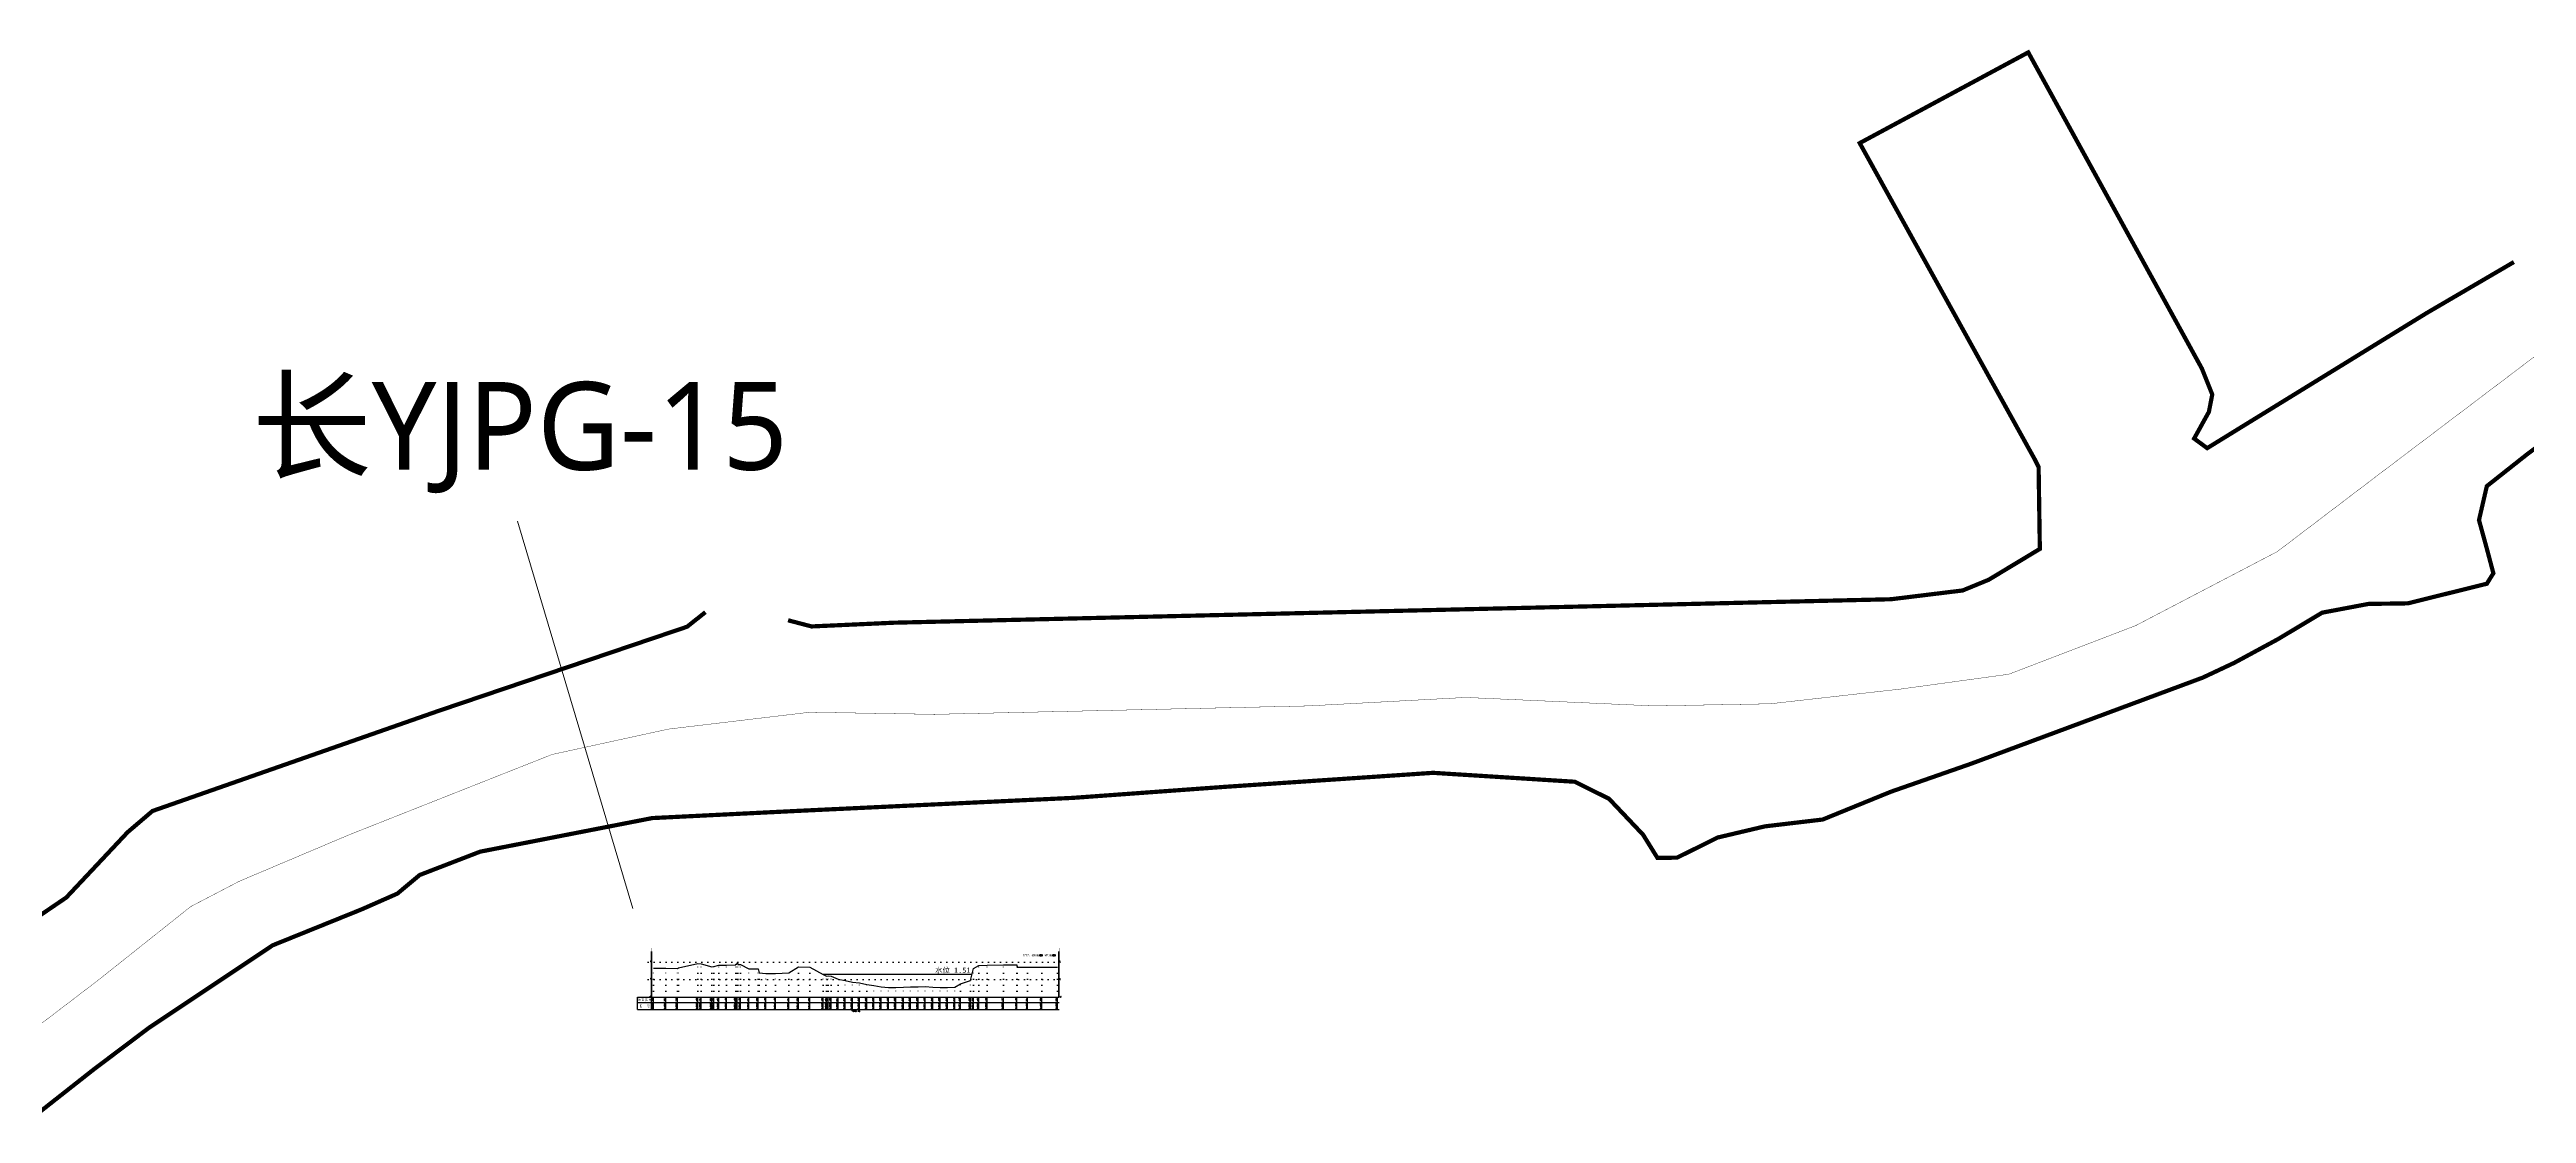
# Model space of a CAD drawing. Header units: millimetres. Extents: x 492417 to 501387, y 3423661 to 3433273.
# Drawn here: x 497132 to 497837, y 3427793 to 3428096 of the extents above; entities that cross this region are included whole.
import ezdxf
from ezdxf.enums import TextEntityAlignment as Align

# ---------------------------------------------------------------- set-up
doc = ezdxf.new("R2010")
doc.units = ezdxf.units.MM
doc.linetypes.add('X4', pattern=[1.6, 0, -1.6])
for name, color, linetype in [('DMX', 1, 'Continuous'), ('zdm1', 2, 'Continuous'), ('ZDMT5', 3, 'Continuous'), ('断面号', 7, 'Continuous'), ('断面线', 6, 'Continuous'), ('水位', 4, 'Continuous')]:
    doc.layers.add(name, color=color, linetype=linetype)
doc.layers.add('市级河道', color=160, linetype='Continuous', lineweight=40)
doc.layers.add('常水位岸线', color=7, linetype='Continuous', lineweight=0, true_color=0x00aeef)
doc.styles.add('HZ', font='rs.shx', dxfattribs={"width": 0.8, "bigfont": 'hztxt.shx'})
doc.styles.add('微软雅黑', font='msyh.ttf')
doc.styles.add('黑体', font='simhei.ttf')

msp = doc.modelspace()

# ---------------------------------------------------------------- linework, layer by layer
at = {"layer": 'DMX', "linetype": 'Continuous', "flags": 128}
msp.add_lwpolyline([(497304.04, 3427834.21), (497307.59, 3427834.22), (497310.9, 3427834.13), (497311.17, 3427834.35), (497316.69, 3427835.51), (497317.61, 3427835.46), (497320.65, 3427834.6), (497321.25, 3427834.68), (497322.65, 3427835.02), (497324.87, 3427835.07), (497327.47, 3427835.13), (497327.52, 3427835.34), (497327.76, 3427835.35), (497327.84, 3427835.73), (497327.98, 3427835.73), (497328.1, 3427835.28), (497328.8, 3427835.28), (497331.24, 3427834.06), (497333.86, 3427834.01), (497334.11, 3427832.92), (497336.08, 3427832.73), (497338.82, 3427832.73), (497342.62, 3427832.89), (497345.3, 3427834.6), (497348.6, 3427834.5), (497352.37, 3427832.45), (497353.34, 3427831.96), (497353.76, 3427831.99), (497354.61, 3427831.95), (497356.61, 3427831.09), (497358.63, 3427830.66), (497360.68, 3427830.21), (497362.71, 3427829.99), (497364.76, 3427829.53), (497366.81, 3427829.23), (497368.85, 3427828.89), (497370.99, 3427828.67), (497373.02, 3427828.7), (497375.18, 3427828.76), (497377.21, 3427828.85), (497379.36, 3427828.94), (497381.43, 3427828.98), (497383.53, 3427828.83), (497385.64, 3427828.73), (497387.75, 3427828.74), (497389.85, 3427828.77), (497391.45, 3427829.73), (497394.25, 3427830.73), (497395.12, 3427834.07), (497396.63, 3427834.98), (497399.03, 3427835.07), (497403.66, 3427835.12), (497407.51, 3427835.17), (497407.62, 3427834.51), (497410.54, 3427834.46), (497414.58, 3427834.54), (497419.01, 3427834.5)], dxfattribs=at)
at = {"layer": 'zdm1', "linetype": 'Continuous'}
for p, q in [((497303.49, 3427825.95), (497303.49, 3427838.95)), ((497303.59, 3427825.95), (497303.59, 3427838.95)), ((497419.46, 3427825.95), (497419.46, 3427838.95)), ((497419.56, 3427825.95), (497419.56, 3427838.95)), ((497299.54, 3427822.45), (497299.54, 3427825.95)), ((497299.54, 3427825.95), (497304.04, 3427825.95)), ((497299.54, 3427824.45), (497419.51, 3427824.45)), ((497303.54, 3427822.45), (497303.54, 3427825.95)), ((497304.04, 3427825.95), (497419.51, 3427825.95)), ((497299.54, 3427822.45), (497419.51, 3427822.45))]:
    msp.add_line(p, q, dxfattribs=at)
at = {"layer": 'zdm1', "linetype": 'X4'}
for p, q in [((497302.54, 3427835.95), (497420.51, 3427835.95)), ((497302.54, 3427830.95), (497420.51, 3427830.95)), ((497302.54, 3427825.95), (497420.51, 3427825.95))]:
    msp.add_line(p, q, dxfattribs=at)
at = {"layer": 'zdm1', "linetype": 'Continuous', "flags": 128}
for points in [[(497303.54, 3427838.95, 0.1, 0.1, 0), (497303.54, 3427839.95, 0.1, 0.1, 0)], [(497303.54, 3427836.95, 0.1, 0.1, 0), (497303.54, 3427837.95, 0.1, 0.1, 0)], [(497419.51, 3427838.95, 0.1, 0.1, 0), (497419.51, 3427839.95, 0.1, 0.1, 0)], [(497419.51, 3427836.95, 0.1, 0.1, 0), (497419.51, 3427837.95, 0.1, 0.1, 0)], [(497303.54, 3427834.95, 0.1, 0.1, 0), (497303.54, 3427835.95, 0.1, 0.1, 0)], [(497303.54, 3427832.95, 0.1, 0.1, 0), (497303.54, 3427833.95, 0.1, 0.1, 0)], [(497303.54, 3427830.95, 0.1, 0.1, 0), (497303.54, 3427831.95, 0.1, 0.1, 0)], [(497419.51, 3427834.95, 0.1, 0.1, 0), (497419.51, 3427835.95, 0.1, 0.1, 0)], [(497419.51, 3427832.95, 0.1, 0.1, 0), (497419.51, 3427833.95, 0.1, 0.1, 0)], [(497419.51, 3427830.95, 0.1, 0.1, 0), (497419.51, 3427831.95, 0.1, 0.1, 0)], [(497303.54, 3427828.95, 0.1, 0.1, 0), (497303.54, 3427829.95, 0.1, 0.1, 0)], [(497303.54, 3427826.95, 0.1, 0.1, 0), (497303.54, 3427827.95, 0.1, 0.1, 0)], [(497419.51, 3427828.95, 0.1, 0.1, 0), (497419.51, 3427829.95, 0.1, 0.1, 0)], [(497419.51, 3427826.95, 0.1, 0.1, 0), (497419.51, 3427827.95, 0.1, 0.1, 0)]]:
    msp.add_lwpolyline(points, format="xyseb", dxfattribs=at)
at = {"layer": 'ZDMT5', "linetype": 'X4'}
for p, q in [((497304.04, 3427825.95), (497304.04, 3427834.21)), ((497307.59, 3427825.95), (497307.59, 3427834.22)), ((497310.9, 3427825.95), (497310.9, 3427834.13)), ((497311.17, 3427825.95), (497311.17, 3427834.35)), ((497316.69, 3427825.95), (497316.69, 3427835.51)), ((497317.61, 3427825.95), (497317.61, 3427835.46)), ((497320.65, 3427825.95), (497320.65, 3427834.6)), ((497321.25, 3427825.95), (497321.25, 3427834.68)), ((497322.65, 3427825.95), (497322.65, 3427835.02)), ((497324.87, 3427825.95), (497324.87, 3427835.07)), ((497327.47, 3427825.95), (497327.47, 3427835.13)), ((497327.52, 3427825.95), (497327.52, 3427835.34)), ((497327.76, 3427825.95), (497327.76, 3427835.35)), ((497327.84, 3427825.95), (497327.84, 3427835.73)), ((497327.98, 3427825.95), (497327.98, 3427835.73)), ((497328.1, 3427825.95), (497328.1, 3427835.28)), ((497328.8, 3427825.95), (497328.8, 3427835.28)), ((497331.24, 3427825.95), (497331.24, 3427834.06)), ((497333.86, 3427825.95), (497333.86, 3427834.01)), ((497334.11, 3427825.95), (497334.11, 3427832.92)), ((497336.08, 3427825.95), (497336.08, 3427832.73)), ((497338.82, 3427825.95), (497338.82, 3427832.73)), ((497342.62, 3427825.95), (497342.62, 3427832.89)), ((497345.3, 3427825.95), (497345.3, 3427834.6)), ((497348.6, 3427825.95), (497348.6, 3427834.5)), ((497352.37, 3427825.95), (497352.37, 3427832.45)), ((497353.34, 3427825.95), (497353.34, 3427831.96)), ((497353.76, 3427825.95), (497353.76, 3427831.99)), ((497354.61, 3427825.95), (497354.61, 3427831.95)), ((497356.61, 3427825.95), (497356.61, 3427831.09)), ((497358.63, 3427825.95), (497358.63, 3427830.66)), ((497360.68, 3427825.95), (497360.68, 3427830.21)), ((497394.25, 3427825.95), (497394.25, 3427830.73)), ((497395.12, 3427825.95), (497395.12, 3427834.07)), ((497396.63, 3427825.95), (497396.63, 3427834.98)), ((497399.03, 3427825.95), (497399.03, 3427835.07)), ((497403.66, 3427825.95), (497403.66, 3427835.12)), ((497407.51, 3427825.95), (497407.51, 3427835.17)), ((497407.62, 3427825.95), (497407.62, 3427834.51)), ((497410.54, 3427825.95), (497410.54, 3427834.46)), ((497414.58, 3427825.95), (497414.58, 3427834.54)), ((497419.01, 3427825.95), (497419.01, 3427834.5)), ((497362.71, 3427825.95), (497362.71, 3427829.99)), ((497364.76, 3427825.95), (497364.76, 3427829.53)), ((497366.81, 3427825.95), (497366.81, 3427829.23)), ((497368.85, 3427825.95), (497368.85, 3427828.89)), ((497370.99, 3427825.95), (497370.99, 3427828.67)), ((497373.02, 3427825.95), (497373.02, 3427828.7)), ((497375.18, 3427825.95), (497375.18, 3427828.76)), ((497377.21, 3427825.95), (497377.21, 3427828.85)), ((497379.36, 3427825.95), (497379.36, 3427828.94)), ((497381.43, 3427825.95), (497381.43, 3427828.98)), ((497383.53, 3427825.95), (497383.53, 3427828.83)), ((497385.64, 3427825.95), (497385.64, 3427828.73)), ((497387.75, 3427825.95), (497387.75, 3427828.74)), ((497389.85, 3427825.95), (497389.85, 3427828.77)), ((497391.45, 3427825.95), (497391.45, 3427829.73))]:
    msp.add_line(p, q, dxfattribs=at)
at = {"layer": 'ZDMT5', "linetype": 'Continuous'}
for p, q in [((497304.04, 3427822.45), (497304.04, 3427825.95)), ((497307.59, 3427822.45), (497307.59, 3427825.95)), ((497310.9, 3427822.45), (497310.9, 3427825.95)), ((497316.69, 3427822.45), (497316.69, 3427825.95)), ((497317.61, 3427822.45), (497317.61, 3427825.95)), ((497320.65, 3427822.45), (497320.65, 3427825.95)), ((497321.25, 3427822.45), (497321.25, 3427825.95)), ((497322.65, 3427822.45), (497322.65, 3427825.95)), ((497324.87, 3427822.45), (497324.87, 3427825.95)), ((497327.47, 3427822.45), (497327.47, 3427825.95)), ((497327.84, 3427822.45), (497327.84, 3427825.95)), ((497328.8, 3427822.45), (497328.8, 3427825.95)), ((497331.24, 3427822.45), (497331.24, 3427825.95)), ((497333.86, 3427822.45), (497333.86, 3427825.95)), ((497336.08, 3427822.45), (497336.08, 3427825.95)), ((497338.82, 3427822.45), (497338.82, 3427825.95)), ((497342.62, 3427822.45), (497342.62, 3427825.95)), ((497345.3, 3427822.45), (497345.3, 3427825.95)), ((497348.6, 3427822.45), (497348.6, 3427825.95)), ((497352.37, 3427822.45), (497352.37, 3427825.95)), ((497353.34, 3427822.45), (497353.34, 3427825.95)), ((497353.76, 3427822.45), (497353.76, 3427825.95)), ((497354.61, 3427822.45), (497354.61, 3427825.95)), ((497356.61, 3427822.45), (497356.61, 3427825.95)), ((497358.63, 3427822.45), (497358.63, 3427825.95)), ((497360.68, 3427822.45), (497360.68, 3427825.95)), ((497362.71, 3427822.45), (497362.71, 3427825.95)), ((497364.76, 3427822.45), (497364.76, 3427825.95)), ((497366.81, 3427822.45), (497366.81, 3427825.95)), ((497368.85, 3427822.45), (497368.85, 3427825.95)), ((497370.99, 3427822.45), (497370.99, 3427825.95)), ((497373.02, 3427822.45), (497373.02, 3427825.95)), ((497375.18, 3427822.45), (497375.18, 3427825.95)), ((497377.21, 3427822.45), (497377.21, 3427825.95)), ((497379.36, 3427822.45), (497379.36, 3427825.95)), ((497381.43, 3427822.45), (497381.43, 3427825.95)), ((497383.53, 3427822.45), (497383.53, 3427825.95)), ((497385.64, 3427822.45), (497385.64, 3427825.95)), ((497387.75, 3427822.45), (497387.75, 3427825.95)), ((497389.85, 3427822.45), (497389.85, 3427825.95)), ((497391.45, 3427822.45), (497391.45, 3427825.95)), ((497394.25, 3427822.45), (497394.25, 3427825.95)), ((497395.12, 3427822.45), (497395.12, 3427825.95)), ((497396.63, 3427822.45), (497396.63, 3427825.95)), ((497399.03, 3427822.45), (497399.03, 3427825.95)), ((497403.66, 3427822.45), (497403.66, 3427825.95)), ((497407.51, 3427822.45), (497407.51, 3427825.95)), ((497410.54, 3427822.45), (497410.54, 3427825.95)), ((497414.58, 3427822.45), (497414.58, 3427825.95)), ((497419.01, 3427822.45), (497419.01, 3427825.95))]:
    msp.add_line(p, q, dxfattribs=at)
at = {"layer": '市级河道', "lineweight": 0, "const_width": 0.1}
msp.add_lwpolyline([(497123.06, 3427813.25), (497145.91, 3427830.69), (497172.37, 3427851.74), (497186.2, 3427858.95), (497217.47, 3427872.18), (497275.2, 3427895.03), (497308.27, 3427902.25), (497348.56, 3427907.06), (497384.03, 3427906.46), (497490.47, 3427908.86), (497535.26, 3427911.27), (497588.78, 3427908.86), (497621.85, 3427909.46), (497659.13, 3427913.67), (497689.8, 3427917.88), (497725.88, 3427931.71), (497766.17, 3427952.76), (497796.23, 3427975.61), (497860.58, 3428024.31)], dxfattribs=at)
at = {"layer": '常水位岸线', "const_width": 1.2, "flags": 128}
for points in [[(497833.53, 3428035.2), (497808.65, 3428020.65), (497746.25, 3427982.23), (497742.53, 3427984.96), (497746.73, 3427992.55), (497747.69, 3427997.5), (497744.74, 3428004.88), (497695.32, 3428094.88), (497647.36, 3428069.06), (497697.16, 3427979.06), (497698.27, 3427976.84), (497698.62, 3427953.54), (497684.07, 3427944.77), (497676.66, 3427941.72), (497656.27, 3427939.22), (497372.46, 3427932.54), (497364.35, 3427932.17), (497349.06, 3427931.48), (497342.37, 3427933.23)], [(497129.61, 3427793.45), (497144.84, 3427805.44), (497160.54, 3427817.27), (497195.68, 3427840.71), (497221.09, 3427850.98), (497231.19, 3427855.43), (497237.54, 3427860.73), (497254.75, 3427867.37), (497303.73, 3427876.93), (497346.03, 3427879.02), (497371.2, 3427880.21), (497423.41, 3427882.68), (497466.81, 3427885.83), (497525.93, 3427889.81), (497566.26, 3427887.27), (497576, 3427882.44), (497585.7, 3427872.2), (497589.8, 3427865.58), (497595.39, 3427865.67), (497598.86, 3427867.39), (497606.95, 3427871.4), (497620.37, 3427874.57), (497636.83, 3427876.52), (497656.26, 3427884.44), (497679.05, 3427892.4), (497745.01, 3427916.92), (497753.95, 3427921.12), (497766.32, 3427927.82), (497778.98, 3427935.4), (497792.16, 3427937.89), (497803.33, 3427938.05), (497825.83, 3427943.63), (497827.69, 3427946.62), (497825.83, 3427953.63), (497823.6, 3427961.75), (497825.83, 3427971.41), (497837.08, 3427980.31), (497860.99, 3427998.26)], [(497318.85, 3427935.54), (497313.65, 3427931.4), (497242.57, 3427907.33), (497161.5, 3427878.95), (497159.6, 3427877.33), (497154.43, 3427872.92), (497136.96, 3427854.32), (497104.72, 3427832.39)]]:
    msp.add_lwpolyline(points, dxfattribs=at)
at = {"layer": '断面线', "lineweight": 0}
msp.add_line((497265.37, 3427961.4, 10), (497298.22, 3427851.22, 10), dxfattribs=at)
at = {"layer": '水位', "linetype": 'Continuous', "flags": 128}
msp.add_lwpolyline([(497352.36, 3427832.46), (497352.37, 3427832.46), (497353.34, 3427832.46), (497353.76, 3427832.46), (497354.61, 3427832.46), (497356.61, 3427832.46), (497358.63, 3427832.46), (497360.68, 3427832.46), (497362.71, 3427832.46), (497364.76, 3427832.46), (497366.81, 3427832.46), (497368.85, 3427832.46), (497370.99, 3427832.46), (497373.02, 3427832.46), (497375.18, 3427832.46), (497377.21, 3427832.46), (497379.36, 3427832.46), (497381.43, 3427832.46), (497383.53, 3427832.46), (497385.64, 3427832.46), (497387.75, 3427832.46), (497389.85, 3427832.46), (497391.45, 3427832.46), (497394.25, 3427832.46), (497394.7, 3427832.46)], dxfattribs=at)

# ---------------------------------------------------------------- texts
at = {"layer": 'zdm1', "linetype": 'Continuous', "style": 'HZ', "width": 0.8}
for s, p in [('5', (497303.44, 3427835.95)), ('0', (497303.44, 3427830.95)), ('-5', (497303.44, 3427825.95))]:
    msp.add_text(s, height=0.3, dxfattribs=at).set_placement(p, align=Align.BOTTOM_RIGHT)
for s, p in [('5', (497419.61, 3427835.95)), ('0', (497419.61, 3427830.95)), ('-5', (497419.61, 3427825.95))]:
    msp.add_text(s, height=0.3, dxfattribs=at).set_placement(p)
for s, height, p in [('地 面 高 程', 0.6, (497301.54, 3427825.2)), ('里    程', 0.6, (497301.54, 3427823.45)), ('长YJPG-15', 0.4, (497361.53, 3427822.05))]:
    msp.add_text(s, height=height, dxfattribs=at).set_placement(p, align=Align.MIDDLE)
at = {"layer": 'ZDMT5', "linetype": 'Continuous', "style": 'HZ', "width": 0.8}
msp.add_text('比例尺:  横向 1:100  纵向 1:100', height=0.5, dxfattribs=at).set_placement((497418.51, 3427837.45), align=Align.BOTTOM_RIGHT)
for s, p in [('3.26', (497303.99, 3427825.2)), ('0+000.0', (497303.99, 3427823.45)), ('3.27', (497307.54, 3427825.2)), ('0+003.6', (497307.54, 3427823.45)), ('3.18', (497310.85, 3427825.2)), ('0+006.9', (497310.85, 3427823.45)), ('4.56', (497316.64, 3427825.2)), ('0+012.7', (497316.64, 3427823.45)), ('4.51', (497317.56, 3427825.2)), ('0+013.6', (497317.56, 3427823.45)), ('3.65', (497320.6, 3427825.2)), ('0+016.6', (497320.6, 3427823.45)), ('3.73', (497321.2, 3427825.2)), ('0+017.2', (497321.2, 3427823.45)), ('4.07', (497322.6, 3427825.2)), ('0+018.6', (497322.6, 3427823.45)), ('4.12', (497324.82, 3427825.2)), ('0+020.8', (497324.82, 3427823.45)), ('4.18', (497327.42, 3427825.2)), ('0+023.4', (497327.42, 3427823.45)), ('4.78', (497327.79, 3427825.2)), ('0+023.8', (497327.79, 3427823.45)), ('4.33', (497328.75, 3427825.2)), ('0+024.8', (497328.75, 3427823.45)), ('3.11', (497331.19, 3427825.2)), ('0+027.2', (497331.19, 3427823.45)), ('3.06', (497333.81, 3427825.2)), ('0+029.8', (497333.81, 3427823.45)), ('1.78', (497336.03, 3427825.2)), ('0+032.0', (497336.03, 3427823.45)), ('1.78', (497338.77, 3427825.2)), ('0+034.8', (497338.77, 3427823.45)), ('1.94', (497342.57, 3427825.2)), ('0+038.6', (497342.57, 3427823.45)), ('3.65', (497345.25, 3427825.2)), ('0+041.3', (497345.25, 3427823.45)), ('3.55', (497348.55, 3427825.2)), ('0+044.6', (497348.55, 3427823.45)), ('1.50', (497352.32, 3427825.2)), ('0+048.3', (497352.32, 3427823.45)), ('1.01', (497353.29, 3427825.2)), ('0+049.3', (497353.29, 3427823.45)), ('1.04', (497353.71, 3427825.2)), ('0+049.7', (497353.71, 3427823.45)), ('1.00', (497354.56, 3427825.2)), ('0+050.6', (497354.56, 3427823.45)), ('0.14', (497356.56, 3427825.2)), ('0+052.6', (497356.56, 3427823.45)), ('-0.29', (497358.58, 3427825.2)), ('0+054.6', (497358.58, 3427823.45)), ('-0.74', (497360.63, 3427825.2)), ('0+056.6', (497360.63, 3427823.45)), ('-0.96', (497362.66, 3427825.2)), ('0+058.7', (497362.66, 3427823.45)), ('-1.42', (497364.71, 3427825.2)), ('0+060.7', (497364.71, 3427823.45)), ('-1.72', (497366.76, 3427825.2)), ('0+062.8', (497366.76, 3427823.45)), ('-2.06', (497368.8, 3427825.2)), ('0+064.8', (497368.8, 3427823.45)), ('-2.28', (497370.94, 3427825.2)), ('0+067.0', (497370.94, 3427823.45)), ('-2.25', (497372.97, 3427825.2)), ('0+069.0', (497372.97, 3427823.45)), ('-2.19', (497375.13, 3427825.2)), ('0+071.1', (497375.13, 3427823.45)), ('-2.10', (497377.16, 3427825.2)), ('0+073.2', (497377.16, 3427823.45)), ('-2.01', (497379.31, 3427825.2)), ('0+075.3', (497379.31, 3427823.45)), ('-1.97', (497381.38, 3427825.2)), ('0+077.4', (497381.38, 3427823.45)), ('-2.12', (497383.48, 3427825.2)), ('0+079.5', (497383.48, 3427823.45)), ('-2.22', (497385.59, 3427825.2)), ('0+081.6', (497385.59, 3427823.45)), ('-2.21', (497387.7, 3427825.2)), ('0+083.7', (497387.7, 3427823.45)), ('-2.18', (497389.8, 3427825.2)), ('0+085.8', (497389.8, 3427823.45)), ('-1.22', (497391.4, 3427825.2)), ('0+087.4', (497391.4, 3427823.45)), ('-0.22', (497394.2, 3427825.2)), ('0+090.2', (497394.2, 3427823.45)), ('3.12', (497395.07, 3427825.2)), ('0+091.1', (497395.07, 3427823.45)), ('4.03', (497396.58, 3427825.2)), ('0+092.6', (497396.58, 3427823.45)), ('4.12', (497398.98, 3427825.2)), ('0+095.0', (497398.98, 3427823.45)), ('4.17', (497403.61, 3427825.2)), ('0+099.6', (497403.61, 3427823.45)), ('4.22', (497407.46, 3427825.2)), ('0+103.5', (497407.46, 3427823.45)), ('3.51', (497410.49, 3427825.2)), ('0+106.5', (497410.49, 3427823.45)), ('3.59', (497414.53, 3427825.2)), ('0+110.5', (497414.53, 3427823.45)), ('3.55', (497418.96, 3427825.2)), ('0+115.0', (497418.96, 3427823.45))]:
    msp.add_text(s, height=0.3, rotation=90, dxfattribs=at).set_placement(p, align=Align.BOTTOM_CENTER)
at = {"layer": '断面号', "style": '微软雅黑'}
msp.add_text('长YJPG-15', height=25, dxfattribs=at).set_placement((497266.06, 3427986.97), align=Align.MIDDLE)
at = {"layer": '水位', "style": '黑体'}
msp.add_text('水位 1.51 ', height=1.5, dxfattribs=at).set_placement((497389.84, 3427833.69), align=Align.MIDDLE)

doc.saveas('drawing.dxf')
